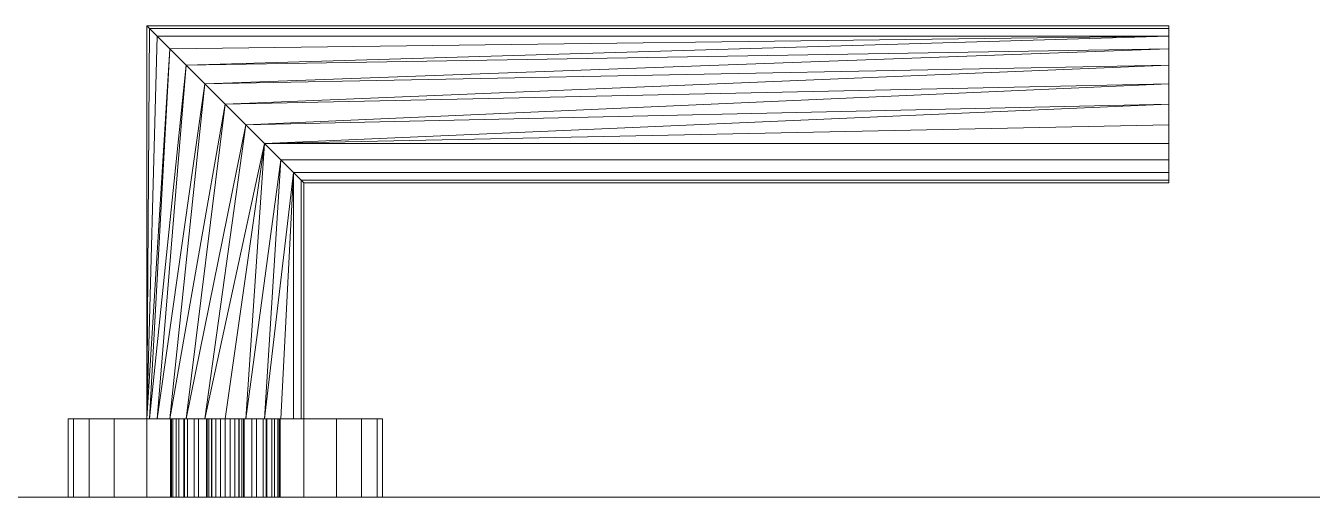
# Model space of a CAD drawing. Header units: millimetres. Extents: x 11098 to 33953, y -10594 to 3707.
# Drawn here: x 22948.1 to 23111.7, y 833.2 to 893.2 of the extents above; entities that cross this region are included whole.
import ezdxf

# ---------------------------------------------------------------- set-up
doc = ezdxf.new("R2010")
doc.units = ezdxf.units.MM
for name, color, linetype, lineweight in [('A-DOOR', 31, 'Continuous', 9), ('A-DOOR-FRAM', 31, 'Continuous', 9), ('A-WALL', 113, 'Continuous', 9)]:
    doc.layers.add(name, color=color, linetype=linetype, lineweight=lineweight)

# ---------------------------------------------------------------- blocks, each defined once
blk = doc.blocks.new('TU DF 1 - Rahmenstock flächenbündig - ML - 885 x 2135-2481295-_3D_')
at = {"layer": 'A-DOOR', "lineweight": 5}
mesh = blk.add_polyface(dxfattribs=at)
corners = [(-352.5, 240, 1050), (-352.16, 240, 1052.59), (-351.16, 240, 1055), (-349.57, 240, 1057.07), (-347.5, 240, 1058.66), (-345.09, 240, 1059.66), (-342.5, 240, 1060), (-339.91, 240, 1059.66), (-337.5, 240, 1058.66), (-335.43, 240, 1057.07), (-333.84, 240, 1055), (-332.84, 240, 1052.59), (-332.5, 240, 1050), (-332.5, 270, 1050), (-332.84, 270.34, 1052.59), (-333.84, 271.34, 1055), (-335.43, 272.93, 1057.07), (-337.5, 275, 1058.66), (-339.91, 277.41, 1059.66), (-342.5, 280, 1060), (-345.09, 282.59, 1059.66), (-347.5, 285, 1058.66), (-349.57, 287.07, 1057.07), (-351.16, 288.66, 1055), (-352.16, 289.66, 1052.59), (-352.5, 290, 1050)]
mesh.append_faces([[corners[k] for k in face] for face in [(0, 24, 25)]], dxfattribs={"vtx0": -1})
mesh.append_faces([[corners[k] for k in face] for face in [(7, 17, 6), (10, 15, 9), (21, 2, 20), (22, 1, 21), (6, 17, 5), (3, 20, 2), (4, 19, 3), (20, 3, 19)]], dxfattribs={"vtx0": -1, "vtx1": -1})
mesh.append_faces([[corners[k] for k in face] for face in [(5, 17, 18), (16, 7, 8), (0, 23, 24)]], dxfattribs={"vtx0": -1, "vtx2": -1})
mesh.append_faces([[corners[k] for k in face] for face in [(15, 16, 8), (16, 17, 7), (8, 9, 15), (18, 19, 4), (22, 23, 0), (4, 5, 18), (1, 2, 21), (0, 1, 22)]], dxfattribs={"vtx1": -1, "vtx2": -1})
mesh.append_faces([[corners[k] for k in face] for face in [(14, 15, 10, 11)]], dxfattribs={"vtx1": -1, "vtx3": -1})
mesh.append_faces([[corners[k] for k in face] for face in [(11, 12, 13, 14)]], dxfattribs={"vtx3": -1})
mesh = blk.add_polyface(dxfattribs=at)
corners = [(-332.5, 240, 1050), (-332.84, 240, 1047.41), (-333.84, 240, 1045), (-335.43, 240, 1042.93), (-337.5, 240, 1041.34), (-339.91, 240, 1040.34), (-342.5, 240, 1040), (-345.09, 240, 1040.34), (-347.5, 240, 1041.34), (-349.57, 240, 1042.93), (-351.16, 240, 1045), (-352.16, 240, 1047.41), (-352.5, 240, 1050), (-352.5, 290, 1050), (-352.16, 289.66, 1047.41), (-351.16, 288.66, 1045), (-349.57, 287.07, 1042.93), (-347.5, 285, 1041.34), (-345.09, 282.59, 1040.34), (-342.5, 280, 1040), (-339.91, 277.41, 1040.34), (-337.5, 275, 1041.34), (-335.43, 272.93, 1042.93), (-333.84, 271.34, 1045), (-332.84, 270.34, 1047.41), (-332.5, 270, 1050)]
mesh.append_faces([[corners[k] for k in face] for face in [(1, 24, 25, 0)]], dxfattribs={"vtx0": -1})
mesh.append_faces([[corners[k] for k in face] for face in [(15, 12, 14), (20, 8, 19), (8, 20, 7), (3, 23, 2), (21, 7, 20)]], dxfattribs={"vtx0": -1, "vtx1": -1})
mesh.append_faces([[corners[k] for k in face] for face in [(11, 16, 17), (10, 17, 18), (17, 10, 11), (9, 18, 19), (21, 6, 7), (2, 23, 24, 1), (22, 4, 5)]], dxfattribs={"vtx0": -1, "vtx2": -1})
mesh.append_faces([[corners[k] for k in face] for face in [(15, 16, 12), (11, 12, 16), (8, 9, 19), (9, 10, 18), (21, 22, 5), (22, 23, 4), (5, 6, 21), (3, 4, 23)]], dxfattribs={"vtx1": -1, "vtx2": -1})
mesh.append_faces([[corners[k] for k in face] for face in [(12, 13, 14)]], dxfattribs={"vtx2": -1})
mesh = blk.add_polyface(dxfattribs=at)
corners = [(-352.5, 290, 1050), (-352.16, 289.66, 1052.59), (-351.16, 288.66, 1055), (-349.57, 287.07, 1057.07), (-347.5, 285, 1058.66), (-345.09, 282.59, 1059.66), (-342.5, 280, 1060), (-339.91, 277.41, 1059.66), (-337.5, 275, 1058.66), (-335.43, 272.93, 1057.07), (-333.84, 271.34, 1055), (-332.84, 270.34, 1052.59), (-332.5, 270, 1050), (-222.5, 270, 1050), (-222.5, 270.34, 1052.59), (-222.5, 271.34, 1055), (-222.5, 272.93, 1057.07), (-222.5, 275, 1058.66), (-222.5, 277.41, 1059.66), (-222.5, 280, 1060), (-222.5, 282.59, 1059.66), (-222.5, 285, 1058.66), (-222.5, 287.07, 1057.07), (-222.5, 288.66, 1055), (-222.5, 289.66, 1052.59), (-222.5, 290, 1050)]
mesh.append_faces([[corners[k] for k in face] for face in [(1, 24, 25, 0)]], dxfattribs={"vtx0": -1})
mesh.append_faces([[corners[k] for k in face] for face in [(3, 23, 2), (4, 23, 3)]], dxfattribs={"vtx0": -1, "vtx1": -1})
mesh.append_faces([[corners[k] for k in face] for face in [(11, 14, 15, 10), (9, 16, 17, 8), (10, 15, 16, 9), (8, 17, 18), (2, 23, 24, 1), (22, 4, 5), (20, 6, 7)]], dxfattribs={"vtx0": -1, "vtx2": -1})
mesh.append_faces([[corners[k] for k in face] for face in [(7, 8, 19), (19, 20, 7), (18, 19, 8), (21, 22, 5), (20, 21, 6), (22, 23, 4), (5, 6, 21)]], dxfattribs={"vtx1": -1, "vtx2": -1})
mesh.append_faces([[corners[k] for k in face] for face in [(12, 13, 14, 11)]], dxfattribs={"vtx2": -1})
mesh = blk.add_polyface(dxfattribs=at)
corners = [(-332.5, 270, 1050), (-332.84, 270.34, 1047.41), (-333.84, 271.34, 1045), (-335.43, 272.93, 1042.93), (-337.5, 275, 1041.34), (-339.91, 277.41, 1040.34), (-342.5, 280, 1040), (-345.09, 282.59, 1040.34), (-347.5, 285, 1041.34), (-349.57, 287.07, 1042.93), (-351.16, 288.66, 1045), (-352.16, 289.66, 1047.41), (-352.5, 290, 1050), (-222.5, 290, 1050), (-222.5, 289.66, 1047.41), (-222.5, 288.66, 1045), (-222.5, 287.07, 1042.93), (-222.5, 285, 1041.34), (-222.5, 282.59, 1040.34), (-222.5, 280, 1040), (-222.5, 277.41, 1040.34), (-222.5, 275, 1041.34), (-222.5, 272.93, 1042.93), (-222.5, 271.34, 1045), (-222.5, 270.34, 1047.41), (-222.5, 270, 1050)]
mesh.append_faces([[corners[k] for k in face] for face in [(7, 17, 6), (9, 15, 8), (6, 18, 5), (5, 19, 4)]], dxfattribs={"vtx0": -1, "vtx1": -1})
mesh.append_faces([[corners[k] for k in face] for face in [(5, 18, 19)]], dxfattribs={"vtx0": -1, "vtx2": -1})
mesh.append_faces([[corners[k] for k in face] for face in [(13, 14, 11, 12)]], dxfattribs={"vtx1": -1})
mesh.append_faces([[corners[k] for k in face] for face in [(16, 17, 7), (15, 16, 8), (7, 8, 16), (9, 10, 15), (17, 18, 6), (20, 21, 4), (19, 20, 4)]], dxfattribs={"vtx1": -1, "vtx2": -1})
mesh.append_faces([[corners[k] for k in face] for face in [(14, 15, 10, 11), (21, 22, 3, 4), (23, 24, 1, 2), (22, 23, 2, 3)]], dxfattribs={"vtx1": -1, "vtx3": -1})
mesh.append_faces([[corners[k] for k in face] for face in [(24, 25, 0, 1)]], dxfattribs={"vtx3": -1})
mesh = blk.add_polyface(dxfattribs=at)
corners = [(-352.5, 240, 1050), (-352.16, 240, 1052.59), (-351.16, 240, 1055), (-349.57, 240, 1057.07), (-347.5, 240, 1058.66), (-345.09, 240, 1059.66), (-342.5, 240, 1060), (-339.91, 240, 1059.66), (-337.5, 240, 1058.66), (-335.43, 240, 1057.07), (-333.84, 240, 1055), (-332.84, 240, 1052.59), (-332.5, 240, 1050), (-332.5, 270, 1050), (-332.84, 270.34, 1052.59), (-333.84, 271.34, 1055), (-335.43, 272.93, 1057.07), (-337.5, 275, 1058.66), (-339.91, 277.41, 1059.66), (-342.5, 280, 1060), (-345.09, 282.59, 1059.66), (-347.5, 285, 1058.66), (-349.57, 287.07, 1057.07), (-351.16, 288.66, 1055), (-352.16, 289.66, 1052.59), (-352.5, 290, 1050)]
mesh.append_faces([[corners[k] for k in face] for face in [(0, 24, 25)]], dxfattribs={"vtx0": -1})
mesh.append_faces([[corners[k] for k in face] for face in [(7, 17, 6), (10, 15, 9), (21, 2, 20), (22, 1, 21), (6, 17, 5), (3, 20, 2), (4, 19, 3), (20, 3, 19)]], dxfattribs={"vtx0": -1, "vtx1": -1})
mesh.append_faces([[corners[k] for k in face] for face in [(5, 17, 18), (16, 7, 8), (0, 23, 24)]], dxfattribs={"vtx0": -1, "vtx2": -1})
mesh.append_faces([[corners[k] for k in face] for face in [(15, 16, 8), (16, 17, 7), (8, 9, 15), (18, 19, 4), (22, 23, 0), (4, 5, 18), (1, 2, 21), (0, 1, 22)]], dxfattribs={"vtx1": -1, "vtx2": -1})
mesh.append_faces([[corners[k] for k in face] for face in [(14, 15, 10, 11)]], dxfattribs={"vtx1": -1, "vtx3": -1})
mesh.append_faces([[corners[k] for k in face] for face in [(11, 12, 13, 14)]], dxfattribs={"vtx3": -1})
mesh = blk.add_polyface(dxfattribs=at)
corners = [(-332.5, 240, 1050), (-332.84, 240, 1047.41), (-333.84, 240, 1045), (-335.43, 240, 1042.93), (-337.5, 240, 1041.34), (-339.91, 240, 1040.34), (-342.5, 240, 1040), (-345.09, 240, 1040.34), (-347.5, 240, 1041.34), (-349.57, 240, 1042.93), (-351.16, 240, 1045), (-352.16, 240, 1047.41), (-352.5, 240, 1050), (-352.5, 290, 1050), (-352.16, 289.66, 1047.41), (-351.16, 288.66, 1045), (-349.57, 287.07, 1042.93), (-347.5, 285, 1041.34), (-345.09, 282.59, 1040.34), (-342.5, 280, 1040), (-339.91, 277.41, 1040.34), (-337.5, 275, 1041.34), (-335.43, 272.93, 1042.93), (-333.84, 271.34, 1045), (-332.84, 270.34, 1047.41), (-332.5, 270, 1050)]
mesh.append_faces([[corners[k] for k in face] for face in [(1, 24, 25, 0)]], dxfattribs={"vtx0": -1})
mesh.append_faces([[corners[k] for k in face] for face in [(15, 12, 14), (20, 8, 19), (8, 20, 7), (3, 23, 2), (21, 7, 20)]], dxfattribs={"vtx0": -1, "vtx1": -1})
mesh.append_faces([[corners[k] for k in face] for face in [(11, 16, 17), (10, 17, 18), (17, 10, 11), (9, 18, 19), (21, 6, 7), (2, 23, 24, 1), (22, 4, 5)]], dxfattribs={"vtx0": -1, "vtx2": -1})
mesh.append_faces([[corners[k] for k in face] for face in [(15, 16, 12), (11, 12, 16), (8, 9, 19), (9, 10, 18), (21, 22, 5), (22, 23, 4), (5, 6, 21), (3, 4, 23)]], dxfattribs={"vtx1": -1, "vtx2": -1})
mesh.append_faces([[corners[k] for k in face] for face in [(12, 13, 14)]], dxfattribs={"vtx2": -1})
mesh = blk.add_polyface(dxfattribs=at)
corners = [(-352.5, 290, 1050), (-352.16, 289.66, 1052.59), (-351.16, 288.66, 1055), (-349.57, 287.07, 1057.07), (-347.5, 285, 1058.66), (-345.09, 282.59, 1059.66), (-342.5, 280, 1060), (-339.91, 277.41, 1059.66), (-337.5, 275, 1058.66), (-335.43, 272.93, 1057.07), (-333.84, 271.34, 1055), (-332.84, 270.34, 1052.59), (-332.5, 270, 1050), (-222.5, 270, 1050), (-222.5, 270.34, 1052.59), (-222.5, 271.34, 1055), (-222.5, 272.93, 1057.07), (-222.5, 275, 1058.66), (-222.5, 277.41, 1059.66), (-222.5, 280, 1060), (-222.5, 282.59, 1059.66), (-222.5, 285, 1058.66), (-222.5, 287.07, 1057.07), (-222.5, 288.66, 1055), (-222.5, 289.66, 1052.59), (-222.5, 290, 1050)]
mesh.append_faces([[corners[k] for k in face] for face in [(1, 24, 25, 0)]], dxfattribs={"vtx0": -1})
mesh.append_faces([[corners[k] for k in face] for face in [(3, 23, 2), (4, 23, 3)]], dxfattribs={"vtx0": -1, "vtx1": -1})
mesh.append_faces([[corners[k] for k in face] for face in [(11, 14, 15, 10), (9, 16, 17, 8), (10, 15, 16, 9), (8, 17, 18), (2, 23, 24, 1), (22, 4, 5), (20, 6, 7)]], dxfattribs={"vtx0": -1, "vtx2": -1})
mesh.append_faces([[corners[k] for k in face] for face in [(7, 8, 19), (19, 20, 7), (18, 19, 8), (21, 22, 5), (20, 21, 6), (22, 23, 4), (5, 6, 21)]], dxfattribs={"vtx1": -1, "vtx2": -1})
mesh.append_faces([[corners[k] for k in face] for face in [(12, 13, 14, 11)]], dxfattribs={"vtx2": -1})
mesh = blk.add_polyface(dxfattribs=at)
corners = [(-332.5, 270, 1050), (-332.84, 270.34, 1047.41), (-333.84, 271.34, 1045), (-335.43, 272.93, 1042.93), (-337.5, 275, 1041.34), (-339.91, 277.41, 1040.34), (-342.5, 280, 1040), (-345.09, 282.59, 1040.34), (-347.5, 285, 1041.34), (-349.57, 287.07, 1042.93), (-351.16, 288.66, 1045), (-352.16, 289.66, 1047.41), (-352.5, 290, 1050), (-222.5, 290, 1050), (-222.5, 289.66, 1047.41), (-222.5, 288.66, 1045), (-222.5, 287.07, 1042.93), (-222.5, 285, 1041.34), (-222.5, 282.59, 1040.34), (-222.5, 280, 1040), (-222.5, 277.41, 1040.34), (-222.5, 275, 1041.34), (-222.5, 272.93, 1042.93), (-222.5, 271.34, 1045), (-222.5, 270.34, 1047.41), (-222.5, 270, 1050)]
mesh.append_faces([[corners[k] for k in face] for face in [(7, 17, 6), (9, 15, 8), (6, 18, 5), (5, 19, 4)]], dxfattribs={"vtx0": -1, "vtx1": -1})
mesh.append_faces([[corners[k] for k in face] for face in [(5, 18, 19)]], dxfattribs={"vtx0": -1, "vtx2": -1})
mesh.append_faces([[corners[k] for k in face] for face in [(13, 14, 11, 12)]], dxfattribs={"vtx1": -1})
mesh.append_faces([[corners[k] for k in face] for face in [(16, 17, 7), (15, 16, 8), (7, 8, 16), (9, 10, 15), (17, 18, 6), (20, 21, 4), (19, 20, 4)]], dxfattribs={"vtx1": -1, "vtx2": -1})
mesh.append_faces([[corners[k] for k in face] for face in [(14, 15, 10, 11), (21, 22, 3, 4), (23, 24, 1, 2), (22, 23, 2, 3)]], dxfattribs={"vtx1": -1, "vtx3": -1})
mesh.append_faces([[corners[k] for k in face] for face in [(24, 25, 0, 1)]], dxfattribs={"vtx3": -1})
mesh = blk.add_polyface(dxfattribs=at)
corners = [(-222.5, 270, 1050), (-222.5, 270.34, 1047.41), (-222.5, 271.34, 1045), (-222.5, 272.93, 1042.93), (-222.5, 275, 1041.34), (-222.5, 277.41, 1040.34), (-222.5, 280, 1040), (-222.5, 282.59, 1040.34), (-222.5, 285, 1041.34), (-222.5, 287.07, 1042.93), (-222.5, 288.66, 1045), (-222.5, 289.66, 1047.41), (-222.5, 290, 1050), (-222.5, 289.66, 1052.59), (-222.5, 288.66, 1055), (-222.5, 287.07, 1057.07), (-222.5, 285, 1058.66), (-222.5, 282.59, 1059.66), (-222.5, 280, 1060), (-222.5, 277.41, 1059.66), (-222.5, 275, 1058.66), (-222.5, 272.93, 1057.07), (-222.5, 271.34, 1055), (-222.5, 270.34, 1052.59)]
mesh.append_faces([[corners[k] for k in face] for face in [(9, 7, 8), (22, 20, 21), (13, 11, 12)]], dxfattribs={"vtx0": -1})
mesh.append_faces([[corners[k] for k in face] for face in [(23, 16, 19)]], dxfattribs={"vtx0": -1, "vtx1": -1, "vtx2": -1})
mesh.append_faces([[corners[k] for k in face] for face in [(23, 11, 13, 16)]], dxfattribs={"vtx0": -1, "vtx1": -1, "vtx2": -1, "vtx3": -1})
mesh.append_faces([[corners[k] for k in face] for face in [(6, 7, 4, 5)]], dxfattribs={"vtx1": -1})
mesh.append_faces([[corners[k] for k in face] for face in [(23, 0, 7, 11)]], dxfattribs={"vtx1": -1, "vtx2": -1, "vtx3": -1})
mesh.append_faces([[corners[k] for k in face] for face in [(22, 23, 19, 20)]], dxfattribs={"vtx1": -1, "vtx3": -1})
mesh.append_faces([[corners[k] for k in face] for face in [(9, 10, 11, 7), (2, 3, 4, 7), (0, 1, 2, 7)]], dxfattribs={"vtx2": -1, "vtx3": -1})
mesh.append_faces([[corners[k] for k in face] for face in [(13, 14, 15, 16), (16, 17, 18, 19)]], dxfattribs={"vtx3": -1})
mesh = blk.add_polyface(dxfattribs=at)
corners = [(-222.5, 270, 1050), (-222.5, 270.34, 1047.41), (-222.5, 271.34, 1045), (-222.5, 272.93, 1042.93), (-222.5, 275, 1041.34), (-222.5, 277.41, 1040.34), (-222.5, 280, 1040), (-222.5, 282.59, 1040.34), (-222.5, 285, 1041.34), (-222.5, 287.07, 1042.93), (-222.5, 288.66, 1045), (-222.5, 289.66, 1047.41), (-222.5, 290, 1050), (-222.5, 289.66, 1052.59), (-222.5, 288.66, 1055), (-222.5, 287.07, 1057.07), (-222.5, 285, 1058.66), (-222.5, 282.59, 1059.66), (-222.5, 280, 1060), (-222.5, 277.41, 1059.66), (-222.5, 275, 1058.66), (-222.5, 272.93, 1057.07), (-222.5, 271.34, 1055), (-222.5, 270.34, 1052.59)]
mesh.append_faces([[corners[k] for k in face] for face in [(16, 13, 14, 15), (22, 20, 21)]], dxfattribs={"vtx0": -1})
mesh.append_faces([[corners[k] for k in face] for face in [(6, 11, 4, 5), (0, 19, 23)]], dxfattribs={"vtx0": -1, "vtx1": -1})
mesh.append_faces([[corners[k] for k in face] for face in [(19, 0, 13, 16)]], dxfattribs={"vtx0": -1, "vtx1": -1, "vtx2": -1, "vtx3": -1})
mesh.append_faces([[corners[k] for k in face] for face in [(2, 11, 12), (0, 12, 13)]], dxfattribs={"vtx0": -1, "vtx2": -1})
mesh.append_faces([[corners[k] for k in face] for face in [(22, 23, 19, 20)]], dxfattribs={"vtx1": -1, "vtx3": -1})
mesh.append_faces([[corners[k] for k in face] for face in [(9, 10, 11, 6), (2, 3, 4, 11), (0, 1, 2, 12)]], dxfattribs={"vtx2": -1, "vtx3": -1})
mesh.append_faces([[corners[k] for k in face] for face in [(6, 7, 8, 9), (16, 17, 18, 19)]], dxfattribs={"vtx3": -1})
mesh = blk.add_polyface(dxfattribs=at)
corners = [(-362.5, 240, 990), (-361.82, 240, 995.18), (-359.82, 240, 1000), (-356.64, 240, 1004.14), (-352.5, 240, 1007.32), (-347.68, 240, 1009.32), (-342.5, 240, 1010), (-337.32, 240, 1009.32), (-332.5, 240, 1007.32), (-328.36, 240, 1004.14), (-325.18, 240, 1000), (-323.18, 240, 995.18), (-322.5, 240, 990), (-323.18, 240, 984.82), (-325.18, 240, 980), (-328.36, 240, 975.86), (-332.5, 240, 972.68), (-337.32, 240, 970.68), (-342.5, 240, 970), (-347.68, 240, 970.68), (-352.5, 240, 972.68), (-356.64, 240, 975.86), (-359.82, 240, 980), (-361.82, 240, 984.82), (-344.9, 240, 976.46), (-344.82, 240, 975.84), (-344.58, 240, 975.26), (-344.2, 240, 974.77), (-343.7, 240, 974.38), (-343.12, 240, 974.14), (-342.5, 240, 974.06), (-341.88, 240, 974.14), (-341.3, 240, 974.38), (-340.8, 240, 974.77), (-340.42, 240, 975.26), (-340.18, 240, 975.84), (-340.1, 240, 976.46), (-340.1, 240, 988.47), (-338.53, 240, 989.29), (-337.22, 240, 990.47), (-336.24, 240, 991.94), (-335.66, 240, 993.61), (-335.52, 240, 995.37), (-335.83, 240, 997.11), (-336.57, 240, 998.72), (-337.68, 240, 1000.09), (-339.11, 240, 1001.14), (-340.75, 240, 1001.8), (-342.5, 240, 1002.02), (-344.25, 240, 1001.8), (-345.89, 240, 1001.14), (-347.32, 240, 1000.09), (-348.43, 240, 998.72), (-349.17, 240, 997.11), (-349.48, 240, 995.37), (-349.34, 240, 993.61), (-348.76, 240, 991.94), (-347.78, 240, 990.47), (-346.47, 240, 989.29), (-344.9, 240, 988.47)]
mesh.append_faces([[corners[k] for k in face] for face in [(55, 1, 54), (34, 17, 33), (23, 57, 22), (29, 18, 28), (30, 18, 29)]], dxfattribs={"vtx0": -1, "vtx1": -1})
mesh.append_faces([[corners[k] for k in face] for face in [(46, 7, 8, 45), (47, 6, 7, 46), (6, 47, 48), (11, 41, 42), (12, 40, 41, 11), (49, 5, 6, 48), (5, 49, 50, 4), (4, 51, 52, 3), (53, 2, 3, 52), (54, 1, 2, 53), (17, 34, 35, 16), (18, 30, 31), (18, 31, 32, 17), (58, 21, 22, 57), (19, 27, 28, 18), (40, 12, 13)]], dxfattribs={"vtx0": -1, "vtx2": -1})
mesh.append_faces([[corners[k] for k in face] for face in [(37, 38, 36)]], dxfattribs={"vtx1": -1})
mesh.append_faces([[corners[k] for k in face] for face in [(50, 51, 4), (35, 36, 16), (32, 33, 17), (26, 27, 19)]], dxfattribs={"vtx1": -1, "vtx2": -1})
mesh.append_faces([[corners[k] for k in face] for face in [(15, 16, 36, 38)]], dxfattribs={"vtx1": -1, "vtx2": -1, "vtx3": -1})
mesh.append_faces([[corners[k] for k in face] for face in [(44, 45, 8, 9), (42, 43, 10, 11), (43, 44, 9, 10), (39, 40, 13, 14), (55, 56, 0, 1), (56, 57, 23, 0), (38, 39, 14, 15), (20, 21, 24, 25), (25, 26, 19, 20)]], dxfattribs={"vtx1": -1, "vtx3": -1})
mesh.append_faces([[corners[k] for k in face] for face in [(58, 59, 24, 21)]], dxfattribs={"vtx2": -1, "vtx3": -1})
mesh = blk.add_polyface(dxfattribs=at)
corners = [(-322.5, 230, 990), (-323.18, 230, 984.82), (-325.18, 230, 980), (-328.36, 230, 975.86), (-332.5, 230, 972.68), (-337.32, 230, 970.68), (-342.5, 230, 970), (-347.68, 230, 970.68), (-352.5, 230, 972.68), (-356.64, 230, 975.86), (-359.82, 230, 980), (-361.82, 230, 984.82), (-362.5, 230, 990), (-362.5, 240, 990), (-361.82, 240, 984.82), (-359.82, 240, 980), (-356.64, 240, 975.86), (-352.5, 240, 972.68), (-347.68, 240, 970.68), (-342.5, 240, 970), (-337.32, 240, 970.68), (-332.5, 240, 972.68), (-328.36, 240, 975.86), (-325.18, 240, 980), (-323.18, 240, 984.82), (-322.5, 240, 990)]
mesh.append_faces([[corners[k] for k in face] for face in [(13, 14, 11, 12), (0, 1, 24, 25)]], dxfattribs={"vtx1": -1})
mesh.append_faces([[corners[k] for k in face] for face in [(14, 15, 10, 11), (16, 17, 8, 9), (15, 16, 9, 10), (17, 18, 7, 8), (6, 7, 18, 19), (19, 20, 5, 6), (20, 21, 4, 5), (22, 23, 2, 3), (21, 22, 3, 4), (23, 24, 1, 2)]], dxfattribs={"vtx1": -1, "vtx3": -1})
mesh = blk.add_polyface(dxfattribs=at)
corners = [(-362.5, 230, 990), (-361.82, 230, 995.18), (-359.82, 230, 1000), (-356.64, 230, 1004.14), (-352.5, 230, 1007.32), (-347.68, 230, 1009.32), (-342.5, 230, 1010), (-337.32, 230, 1009.32), (-332.5, 230, 1007.32), (-328.36, 230, 1004.14), (-325.18, 230, 1000), (-323.18, 230, 995.18), (-322.5, 230, 990), (-322.5, 240, 990), (-323.18, 240, 995.18), (-325.18, 240, 1000), (-328.36, 240, 1004.14), (-332.5, 240, 1007.32), (-337.32, 240, 1009.32), (-342.5, 240, 1010), (-347.68, 240, 1009.32), (-352.5, 240, 1007.32), (-356.64, 240, 1004.14), (-359.82, 240, 1000), (-361.82, 240, 995.18), (-362.5, 240, 990)]
mesh.append_faces([[corners[k] for k in face] for face in [(13, 14, 11, 12), (0, 1, 24, 25)]], dxfattribs={"vtx1": -1})
mesh.append_faces([[corners[k] for k in face] for face in [(14, 15, 10, 11), (16, 17, 8, 9), (15, 16, 9, 10), (17, 18, 7, 8), (6, 7, 18, 19), (19, 20, 5, 6), (20, 21, 4, 5), (22, 23, 2, 3), (21, 22, 3, 4), (23, 24, 1, 2)]], dxfattribs={"vtx1": -1, "vtx3": -1})
mesh = blk.add_polyface(dxfattribs=at)
corners = [(-362.5, 240, 1050), (-361.82, 240, 1055.18), (-359.82, 240, 1060), (-356.64, 240, 1064.14), (-352.5, 240, 1067.32), (-347.68, 240, 1069.32), (-342.5, 240, 1070), (-337.32, 240, 1069.32), (-332.5, 240, 1067.32), (-328.36, 240, 1064.14), (-325.18, 240, 1060), (-323.18, 240, 1055.18), (-322.5, 240, 1050), (-323.18, 240, 1044.82), (-325.18, 240, 1040), (-328.36, 240, 1035.86), (-332.5, 240, 1032.68), (-337.32, 240, 1030.68), (-342.5, 240, 1030), (-347.68, 240, 1030.68), (-352.5, 240, 1032.68), (-356.64, 240, 1035.86), (-359.82, 240, 1040), (-361.82, 240, 1044.82)]
mesh.append_faces([[corners[k] for k in face] for face in [(0, 17, 19, 23)]], dxfattribs={"vtx0": -1, "vtx1": -1, "vtx2": -1})
mesh.append_faces([[corners[k] for k in face] for face in [(23, 19, 20)]], dxfattribs={"vtx0": -1, "vtx2": -1})
mesh.append_faces([[corners[k] for k in face] for face in [(4, 8, 9, 11), (0, 11, 12, 17)]], dxfattribs={"vtx0": -1, "vtx2": -1, "vtx3": -1})
mesh.append_faces([[corners[k] for k in face] for face in [(3, 4, 1, 2)]], dxfattribs={"vtx1": -1})
mesh.append_faces([[corners[k] for k in face] for face in [(0, 1, 4, 11)]], dxfattribs={"vtx1": -1, "vtx2": -1, "vtx3": -1})
mesh.append_faces([[corners[k] for k in face] for face in [(9, 10, 11), (4, 5, 6), (15, 16, 17, 14), (21, 22, 23, 20), (17, 18, 19)]], dxfattribs={"vtx2": -1})
mesh.append_faces([[corners[k] for k in face] for face in [(6, 7, 8, 4), (12, 13, 14, 17)]], dxfattribs={"vtx2": -1, "vtx3": -1})
mesh = blk.add_polyface(dxfattribs=at)
corners = [(-322.5, 230, 1050), (-323.18, 230, 1044.82), (-325.18, 230, 1040), (-328.36, 230, 1035.86), (-332.5, 230, 1032.68), (-337.32, 230, 1030.68), (-342.5, 230, 1030), (-347.68, 230, 1030.68), (-352.5, 230, 1032.68), (-356.64, 230, 1035.86), (-359.82, 230, 1040), (-361.82, 230, 1044.82), (-362.5, 230, 1050), (-362.5, 240, 1050), (-361.82, 240, 1044.82), (-359.82, 240, 1040), (-356.64, 240, 1035.86), (-352.5, 240, 1032.68), (-347.68, 240, 1030.68), (-342.5, 240, 1030), (-337.32, 240, 1030.68), (-332.5, 240, 1032.68), (-328.36, 240, 1035.86), (-325.18, 240, 1040), (-323.18, 240, 1044.82), (-322.5, 240, 1050)]
mesh.append_faces([[corners[k] for k in face] for face in [(13, 14, 11, 12), (0, 1, 24, 25)]], dxfattribs={"vtx1": -1})
mesh.append_faces([[corners[k] for k in face] for face in [(14, 15, 10, 11), (16, 17, 8, 9), (15, 16, 9, 10), (17, 18, 7, 8), (6, 7, 18, 19), (19, 20, 5, 6), (20, 21, 4, 5), (22, 23, 2, 3), (21, 22, 3, 4), (23, 24, 1, 2)]], dxfattribs={"vtx1": -1, "vtx3": -1})
mesh = blk.add_polyface(dxfattribs=at)
corners = [(-362.5, 230, 1050), (-361.82, 230, 1055.18), (-359.82, 230, 1060), (-356.64, 230, 1064.14), (-352.5, 230, 1067.32), (-347.68, 230, 1069.32), (-342.5, 230, 1070), (-337.32, 230, 1069.32), (-332.5, 230, 1067.32), (-328.36, 230, 1064.14), (-325.18, 230, 1060), (-323.18, 230, 1055.18), (-322.5, 230, 1050), (-322.5, 240, 1050), (-323.18, 240, 1055.18), (-325.18, 240, 1060), (-328.36, 240, 1064.14), (-332.5, 240, 1067.32), (-337.32, 240, 1069.32), (-342.5, 240, 1070), (-347.68, 240, 1069.32), (-352.5, 240, 1067.32), (-356.64, 240, 1064.14), (-359.82, 240, 1060), (-361.82, 240, 1055.18), (-362.5, 240, 1050)]
mesh.append_faces([[corners[k] for k in face] for face in [(13, 14, 11, 12), (0, 1, 24, 25)]], dxfattribs={"vtx1": -1})
mesh.append_faces([[corners[k] for k in face] for face in [(14, 15, 10, 11), (16, 17, 8, 9), (15, 16, 9, 10), (17, 18, 7, 8), (6, 7, 18, 19), (19, 20, 5, 6), (20, 21, 4, 5), (22, 23, 2, 3), (21, 22, 3, 4), (23, 24, 1, 2)]], dxfattribs={"vtx1": -1, "vtx3": -1})
mesh = blk.add_polyface(dxfattribs=at)
corners = [(-332.5, 240, 1050), (-332.84, 240, 1052.59), (-333.84, 240, 1055), (-335.43, 240, 1057.07), (-337.5, 240, 1058.66), (-339.91, 240, 1059.66), (-342.5, 240, 1060), (-345.09, 240, 1059.66), (-347.5, 240, 1058.66), (-349.57, 240, 1057.07), (-351.16, 240, 1055), (-352.16, 240, 1052.59), (-352.5, 240, 1050), (-352.16, 240, 1047.41), (-351.16, 240, 1045), (-349.57, 240, 1042.93), (-347.5, 240, 1041.34), (-345.09, 240, 1040.34), (-342.5, 240, 1040), (-339.91, 240, 1040.34), (-337.5, 240, 1041.34), (-335.43, 240, 1042.93), (-333.84, 240, 1045), (-332.84, 240, 1047.41)]
mesh.append_faces([[corners[k] for k in face] for face in [(7, 1, 5, 6), (12, 15, 11)]], dxfattribs={"vtx0": -1, "vtx1": -1})
mesh.append_faces([[corners[k] for k in face] for face in [(11, 0, 8, 10)]], dxfattribs={"vtx0": -1, "vtx1": -1, "vtx2": -1})
mesh.append_faces([[corners[k] for k in face] for face in [(0, 11, 15, 22)]], dxfattribs={"vtx0": -1, "vtx1": -1, "vtx2": -1, "vtx3": -1})
mesh.append_faces([[corners[k] for k in face] for face in [(8, 0, 1, 7)]], dxfattribs={"vtx0": -1, "vtx2": -1})
mesh.append_faces([[corners[k] for k in face] for face in [(14, 15, 12, 13), (23, 0, 22), (9, 10, 8), (4, 5, 3)]], dxfattribs={"vtx1": -1})
mesh.append_faces([[corners[k] for k in face] for face in [(15, 16, 21, 22)]], dxfattribs={"vtx1": -1, "vtx3": -1})
mesh.append_faces([[corners[k] for k in face] for face in [(16, 17, 18, 21), (1, 2, 3, 5)]], dxfattribs={"vtx2": -1, "vtx3": -1})
mesh.append_faces([[corners[k] for k in face] for face in [(18, 19, 20, 21)]], dxfattribs={"vtx3": -1})
mesh = blk.add_polyface(dxfattribs=at)
corners = [(-332.5, 240, 1050), (-332.84, 240, 1052.59), (-333.84, 240, 1055), (-335.43, 240, 1057.07), (-337.5, 240, 1058.66), (-339.91, 240, 1059.66), (-342.5, 240, 1060), (-345.09, 240, 1059.66), (-347.5, 240, 1058.66), (-349.57, 240, 1057.07), (-351.16, 240, 1055), (-352.16, 240, 1052.59), (-352.5, 240, 1050), (-352.16, 240, 1047.41), (-351.16, 240, 1045), (-349.57, 240, 1042.93), (-347.5, 240, 1041.34), (-345.09, 240, 1040.34), (-342.5, 240, 1040), (-339.91, 240, 1040.34), (-337.5, 240, 1041.34), (-335.43, 240, 1042.93), (-333.84, 240, 1045), (-332.84, 240, 1047.41)]
mesh.append_faces([[corners[k] for k in face] for face in [(22, 3, 15, 21)]], dxfattribs={"vtx0": -1, "vtx1": -1, "vtx2": -1})
mesh.append_faces([[corners[k] for k in face] for face in [(11, 13, 5, 8)]], dxfattribs={"vtx0": -1, "vtx1": -1, "vtx2": -1, "vtx3": -1})
mesh.append_faces([[corners[k] for k in face] for face in [(22, 2, 3)]], dxfattribs={"vtx0": -1, "vtx2": -1})
mesh.append_faces([[corners[k] for k in face] for face in [(10, 11, 8, 9), (7, 8, 5, 6), (1, 2, 0), (12, 13, 11)]], dxfattribs={"vtx1": -1})
mesh.append_faces([[corners[k] for k in face] for face in [(15, 16, 21)]], dxfattribs={"vtx1": -1, "vtx2": -1})
mesh.append_faces([[corners[k] for k in face] for face in [(16, 17, 18, 21), (13, 14, 15, 3), (22, 23, 0, 2), (3, 4, 5, 13)]], dxfattribs={"vtx2": -1, "vtx3": -1})
mesh.append_faces([[corners[k] for k in face] for face in [(18, 19, 20, 21)]], dxfattribs={"vtx3": -1})
mesh = blk.add_polyface(dxfattribs=at)
corners = [(-340.1, 230, 988.47), (-338.53, 230, 989.29), (-337.22, 230, 990.47), (-336.24, 230, 991.94), (-335.66, 230, 993.61), (-335.52, 230, 995.37), (-335.83, 230, 997.11), (-336.57, 230, 998.72), (-337.68, 230, 1000.09), (-339.11, 230, 1001.14), (-340.75, 230, 1001.8), (-342.5, 230, 1002.02), (-344.25, 230, 1001.8), (-345.89, 230, 1001.14), (-347.32, 230, 1000.09), (-348.43, 230, 998.72), (-349.17, 230, 997.11), (-349.48, 230, 995.37), (-349.34, 230, 993.61), (-348.76, 230, 991.94), (-347.78, 230, 990.47), (-346.47, 230, 989.29), (-344.9, 230, 988.47), (-344.9, 240, 988.47), (-346.47, 240, 989.29), (-347.78, 240, 990.47), (-348.76, 240, 991.94), (-349.34, 240, 993.61), (-349.48, 240, 995.37), (-349.17, 240, 997.11), (-348.43, 240, 998.72), (-347.32, 240, 1000.09), (-345.89, 240, 1001.14), (-344.25, 240, 1001.8), (-342.5, 240, 1002.02), (-340.75, 240, 1001.8), (-339.11, 240, 1001.14), (-337.68, 240, 1000.09), (-336.57, 240, 998.72), (-335.83, 240, 997.11), (-335.52, 240, 995.37), (-335.66, 240, 993.61), (-336.24, 240, 991.94), (-337.22, 240, 990.47), (-338.53, 240, 989.29), (-340.1, 240, 988.47)]
mesh.append_faces([[corners[k] for k in face] for face in [(24, 21, 22, 23), (1, 44, 45, 0)]], dxfattribs={"vtx0": -1})
mesh.append_faces([[corners[k] for k in face] for face in [(26, 19, 20, 25), (25, 20, 21, 24), (27, 18, 19, 26), (29, 16, 17, 28), (30, 15, 16, 29), (32, 13, 14, 31), (31, 14, 15, 30), (28, 17, 18, 27), (33, 12, 13, 32), (12, 33, 34, 11), (35, 10, 11, 34), (37, 8, 9, 36), (36, 9, 10, 35), (38, 7, 8, 37), (40, 5, 6, 39), (41, 4, 5, 40), (43, 2, 3, 42), (42, 3, 4, 41), (39, 6, 7, 38), (44, 1, 2, 43)]], dxfattribs={"vtx0": -1, "vtx2": -1})
mesh = blk.add_polyface(dxfattribs=at)
corners = [(-344.9, 230, 988.47), (-344.9, 230, 976.46), (-344.9, 240, 976.46), (-344.9, 240, 988.47)]
mesh.append_faces([[corners[k] for k in face] for face in [(0, 1, 2, 3)]])
mesh = blk.add_polyface(dxfattribs=at)
corners = [(-344.9, 230, 976.46), (-344.82, 230, 975.84), (-344.58, 230, 975.26), (-344.2, 230, 974.77), (-343.7, 230, 974.38), (-343.12, 230, 974.14), (-342.5, 230, 974.06), (-341.88, 230, 974.14), (-341.3, 230, 974.38), (-340.8, 230, 974.77), (-340.42, 230, 975.26), (-340.18, 230, 975.84), (-340.1, 230, 976.46), (-340.1, 240, 976.46), (-340.18, 240, 975.84), (-340.42, 240, 975.26), (-340.8, 240, 974.77), (-341.3, 240, 974.38), (-341.88, 240, 974.14), (-342.5, 240, 974.06), (-343.12, 240, 974.14), (-343.7, 240, 974.38), (-344.2, 240, 974.77), (-344.58, 240, 975.26), (-344.82, 240, 975.84), (-344.9, 240, 976.46)]
mesh.append_faces([[corners[k] for k in face] for face in [(14, 11, 12, 13), (1, 24, 25, 0)]], dxfattribs={"vtx0": -1})
mesh.append_faces([[corners[k] for k in face] for face in [(15, 10, 11, 14), (17, 8, 9, 16), (16, 9, 10, 15), (18, 7, 8, 17), (7, 18, 19, 6), (20, 5, 6, 19), (21, 4, 5, 20), (23, 2, 3, 22), (22, 3, 4, 21), (24, 1, 2, 23)]], dxfattribs={"vtx0": -1, "vtx2": -1})
mesh = blk.add_polyface(dxfattribs=at)
corners = [(-340.1, 230, 976.46), (-340.1, 230, 988.47), (-340.1, 240, 988.47), (-340.1, 240, 976.46)]
mesh.append_faces([[corners[k] for k in face] for face in [(3, 0, 1, 2)]])
mesh = blk.add_polyface(dxfattribs=at)
corners = [(-362.5, 230, 990), (-361.82, 230, 984.82), (-359.82, 230, 980), (-356.64, 230, 975.86), (-352.5, 230, 972.68), (-347.68, 230, 970.68), (-342.5, 230, 970), (-337.32, 230, 970.68), (-332.5, 230, 972.68), (-328.36, 230, 975.86), (-325.18, 230, 980), (-323.18, 230, 984.82), (-322.5, 230, 990), (-323.18, 230, 995.18), (-325.18, 230, 1000), (-328.36, 230, 1004.14), (-332.5, 230, 1007.32), (-337.32, 230, 1009.32), (-342.5, 230, 1010), (-347.68, 230, 1009.32), (-352.5, 230, 1007.32), (-356.64, 230, 1004.14), (-359.82, 230, 1000), (-361.82, 230, 995.18), (-344.9, 230, 976.46), (-344.9, 230, 988.47), (-346.47, 230, 989.29), (-347.78, 230, 990.47), (-348.76, 230, 991.94), (-349.34, 230, 993.61), (-349.48, 230, 995.37), (-349.17, 230, 997.11), (-348.43, 230, 998.72), (-347.32, 230, 1000.09), (-345.89, 230, 1001.14), (-344.25, 230, 1001.8), (-342.5, 230, 1002.02), (-340.75, 230, 1001.8), (-339.11, 230, 1001.14), (-337.68, 230, 1000.09), (-336.57, 230, 998.72), (-335.83, 230, 997.11), (-335.52, 230, 995.37), (-335.66, 230, 993.61), (-336.24, 230, 991.94), (-337.22, 230, 990.47), (-338.53, 230, 989.29), (-340.1, 230, 988.47), (-340.1, 230, 976.46), (-340.18, 230, 975.84), (-340.42, 230, 975.26), (-340.8, 230, 974.77), (-341.3, 230, 974.38), (-341.88, 230, 974.14), (-342.5, 230, 974.06), (-343.12, 230, 974.14), (-343.7, 230, 974.38), (-344.2, 230, 974.77), (-344.58, 230, 975.26), (-344.82, 230, 975.84)]
mesh.append_faces([[corners[k] for k in face] for face in [(40, 16, 39), (15, 41, 14)]], dxfattribs={"vtx0": -1, "vtx1": -1})
mesh.append_faces([[corners[k] for k in face] for face in [(7, 50, 51), (6, 53, 54), (46, 9, 10, 45), (45, 10, 11, 44), (6, 55, 56, 5), (6, 54, 55), (59, 4, 5, 58), (5, 56, 57), (24, 3, 4, 59), (44, 11, 12, 43), (13, 42, 43, 12), (14, 41, 42, 13), (18, 36, 37), (20, 33, 34)]], dxfattribs={"vtx0": -1, "vtx2": -1})
mesh.append_faces([[corners[k] for k in face] for face in [(51, 52, 7), (57, 58, 5)]], dxfattribs={"vtx1": -1, "vtx2": -1})
mesh.append_faces([[corners[k] for k in face] for face in [(49, 50, 7, 8), (52, 53, 6, 7), (48, 49, 8, 9), (2, 3, 26, 27), (1, 2, 27, 28), (0, 1, 28, 29), (40, 41, 15, 16), (16, 17, 38, 39), (37, 38, 17, 18), (23, 0, 29, 30), (22, 23, 30, 31), (31, 32, 21, 22), (34, 35, 19, 20), (35, 36, 18, 19), (20, 21, 32, 33)]], dxfattribs={"vtx1": -1, "vtx3": -1})
mesh.append_faces([[corners[k] for k in face] for face in [(46, 47, 48, 9), (24, 25, 26, 3)]], dxfattribs={"vtx2": -1, "vtx3": -1})
mesh = blk.add_polyface(dxfattribs=at)
corners = [(-362.5, 230, 1050), (-361.82, 230, 1044.82), (-359.82, 230, 1040), (-356.64, 230, 1035.86), (-352.5, 230, 1032.68), (-347.68, 230, 1030.68), (-342.5, 230, 1030), (-337.32, 230, 1030.68), (-332.5, 230, 1032.68), (-328.36, 230, 1035.86), (-325.18, 230, 1040), (-323.18, 230, 1044.82), (-322.5, 230, 1050), (-323.18, 230, 1055.18), (-325.18, 230, 1060), (-328.36, 230, 1064.14), (-332.5, 230, 1067.32), (-337.32, 230, 1069.32), (-342.5, 230, 1070), (-347.68, 230, 1069.32), (-352.5, 230, 1067.32), (-356.64, 230, 1064.14), (-359.82, 230, 1060), (-361.82, 230, 1055.18)]
mesh.append_faces([[corners[k] for k in face] for face in [(7, 0, 5, 6), (20, 23, 18, 19)]], dxfattribs={"vtx0": -1, "vtx1": -1})
mesh.append_faces([[corners[k] for k in face] for face in [(0, 13, 16, 23)]], dxfattribs={"vtx0": -1, "vtx1": -1, "vtx2": -1})
mesh.append_faces([[corners[k] for k in face] for face in [(1, 4, 5, 0)]], dxfattribs={"vtx0": -1, "vtx2": -1})
mesh.append_faces([[corners[k] for k in face] for face in [(7, 12, 13, 0)]], dxfattribs={"vtx0": -1, "vtx2": -1, "vtx3": -1})
mesh.append_faces([[corners[k] for k in face] for face in [(21, 22, 23, 20)]], dxfattribs={"vtx2": -1})
mesh.append_faces([[corners[k] for k in face] for face in [(10, 11, 12, 7), (16, 17, 18, 23)]], dxfattribs={"vtx2": -1, "vtx3": -1})
mesh.append_faces([[corners[k] for k in face] for face in [(7, 8, 9, 10), (1, 2, 3, 4), (13, 14, 15, 16)]], dxfattribs={"vtx3": -1})
at = {"layer": 'A-DOOR-FRAM'}
mesh = blk.add_polyface(dxfattribs=at)
corners = [(-442.5, 230, 2135), (442.5, 230, 2135), (412.5, 230, 2105), (-412.5, 230, 2105)]
mesh.append_faces([[corners[k] for k in face] for face in [(2, 3, 0, 1)]])
mesh = blk.add_polyface(dxfattribs=at)
corners = [(-442.5, 230, 2135), (-442.5, -230, 2135), (442.5, -230, 2135), (442.5, 230, 2135)]
mesh.append_faces([[corners[k] for k in face] for face in [(0, 1, 2, 3)]])
mesh = blk.add_polyface(dxfattribs=at)
corners = [(-412.5, 185, 2105), (-412.5, 230, 2105), (412.5, 230, 2105), (412.5, 185, 2105)]
mesh.append_faces([[corners[k] for k in face] for face in [(3, 0, 1, 2)]])

msp = doc.modelspace()

# ---------------------------------------------------------------- block references
at = {"layer": 'A-DOOR'}
msp.add_blockref('TU DF 1 - Rahmenstock flächenbündig - ML - 885 x 2135-2481295-_3D_', (23316, 603.21), dxfattribs=at)

# ---------------------------------------------------------------- meshes
at = {"layer": 'A-WALL'}
mesh = msp.add_polyface(dxfattribs=at)
corners = [(21660.86, 833.21, 4000), (22120.86, 833.21, 4000), (26431.72, 833.21, 4000), (26891.72, 833.21, 4000), (28792.19, 833.21, 4000), (29252.19, 833.21, 4000), (31302.03, 833.21, 4000), (31762.03, 833.21, 4000), (33493.1, 833.21, 4000), (33493.1, 833.21), (31762.03, 833.21), (31762.03, 833.21, 2135), (31302.03, 833.21, 2135), (31302.03, 833.21), (30258.5, 833.21), (30258.5, 833.21, 2135), (29373.5, 833.21, 2135), (29373.5, 833.21), (29252.19, 833.21), (28792.19, 833.21), (27983.5, 833.21), (27983.5, 833.21, 2135), (27098.5, 833.21, 2135), (27098.5, 833.21), (26891.72, 833.21), (26431.72, 833.21), (23758.5, 833.21), (23758.5, 833.21, 2135), (22873.5, 833.21, 2135), (22873.5, 833.21), (22120.86, 833.21), (21660.86, 833.21), (25486, 833.21, 1534), (25486, 833.21, 2894), (24446, 833.21, 2894), (24446, 833.21, 1534)]
mesh.append_faces([[corners[k] for k in face] for face in [(24, 22, 23)]], dxfattribs={"vtx0": -1})
mesh.append_faces([[corners[k] for k in face] for face in [(15, 6, 12), (33, 2, 22, 32)]], dxfattribs={"vtx0": -1, "vtx1": -1, "vtx2": -1})
mesh.append_faces([[corners[k] for k in face] for face in [(21, 3, 4), (32, 25, 26, 35), (35, 26, 27, 34), (22, 2, 3, 21), (2, 33, 34, 1)]], dxfattribs={"vtx0": -1, "vtx2": -1})
mesh.append_faces([[corners[k] for k in face] for face in [(22, 24, 25, 32), (34, 27, 28, 1)]], dxfattribs={"vtx0": -1, "vtx2": -1, "vtx3": -1})
mesh.append_faces([[corners[k] for k in face] for face in [(11, 7, 8, 9)]], dxfattribs={"vtx0": -1, "vtx3": -1})
mesh.append_faces([[corners[k] for k in face] for face in [(10, 11, 9)]], dxfattribs={"vtx1": -1})
mesh.append_faces([[corners[k] for k in face] for face in [(0, 1, 28, 31)]], dxfattribs={"vtx1": -1, "vtx2": -1})
mesh.append_faces([[corners[k] for k in face] for face in [(4, 5, 16, 21)]], dxfattribs={"vtx1": -1, "vtx2": -1, "vtx3": -1})
mesh.append_faces([[corners[k] for k in face] for face in [(6, 7, 11, 12), (15, 16, 5, 6)]], dxfattribs={"vtx1": -1, "vtx3": -1})
mesh.append_faces([[corners[k] for k in face] for face in [(19, 20, 21, 16)]], dxfattribs={"vtx2": -1, "vtx3": -1})
mesh.append_faces([[corners[k] for k in face] for face in [(12, 13, 14, 15), (16, 17, 18, 19), (28, 29, 30, 31)]], dxfattribs={"vtx3": -1})
mesh = msp.add_polyface(dxfattribs=at)
corners = [(33493.1, 833.21), (33493.1, 373.21), (30258.5, 373.21), (30258.5, 833.21), (31302.03, 833.21), (31302.03, 503.56), (31762.03, 503.56), (31762.03, 833.21), (21660.86, 373.21), (21660.86, 833.21), (22120.86, 833.21), (22873.5, 833.21), (22873.5, 373.21), (23758.5, 373.21), (23758.5, 833.21), (26431.72, 833.21), (26891.72, 833.21), (27098.5, 833.21), (27098.5, 373.21), (26889.81, 373.21), (26429.81, 373.21), (29373.5, 833.21), (29373.5, 373.21), (27983.5, 373.21), (27983.5, 833.21), (28792.19, 833.21), (29252.19, 833.21)]
mesh.append_faces([[corners[k] for k in face] for face in [(5, 2, 3, 4), (10, 8, 9), (25, 22, 23, 24)]], dxfattribs={"vtx0": -1})
mesh.append_faces([[corners[k] for k in face] for face in [(2, 5, 6, 1), (15, 19, 20, 14), (16, 18, 19, 15)]], dxfattribs={"vtx0": -1, "vtx2": -1})
mesh.append_faces([[corners[k] for k in face] for face in [(0, 1, 6, 7), (12, 8, 10, 11), (17, 18, 16)]], dxfattribs={"vtx1": -1})
mesh.append_faces([[corners[k] for k in face] for face in [(20, 13, 14), (26, 21, 22, 25)]], dxfattribs={"vtx2": -1})
mesh = msp.add_polyface(dxfattribs=at)
corners = [(21660.86, 373.21, 4000), (26429.81, 373.21, 4000), (26889.81, 373.21, 4000), (33493.1, 373.21, 4000), (33493.1, 833.21, 4000), (31762.03, 833.21, 4000), (31302.03, 833.21, 4000), (29252.19, 833.21, 4000), (28792.19, 833.21, 4000), (26891.72, 833.21, 4000), (26431.72, 833.21, 4000), (22120.86, 833.21, 4000), (21660.86, 833.21, 4000)]
mesh.append_faces([[corners[k] for k in face] for face in [(5, 3, 4)]], dxfattribs={"vtx0": -1})
mesh.append_faces([[corners[k] for k in face] for face in [(11, 0, 1, 10), (10, 1, 2)]], dxfattribs={"vtx0": -1, "vtx2": -1})
mesh.append_faces([[corners[k] for k in face] for face in [(2, 8, 9, 10), (3, 5, 6, 7)]], dxfattribs={"vtx0": -1, "vtx3": -1})
mesh.append_faces([[corners[k] for k in face] for face in [(12, 0, 11)]], dxfattribs={"vtx1": -1})
mesh.append_faces([[corners[k] for k in face] for face in [(2, 3, 7, 8)]], dxfattribs={"vtx1": -1, "vtx3": -1})
mesh = msp.add_polyface(dxfattribs=at)
corners = [(23758.5, 833.21, 2135), (23758.5, 373.21, 2135), (22873.5, 373.21, 2135), (22873.5, 833.21, 2135)]
mesh.append_faces([[corners[k] for k in face] for face in [(3, 0, 1, 2)]])

doc.saveas('drawing.dxf')
